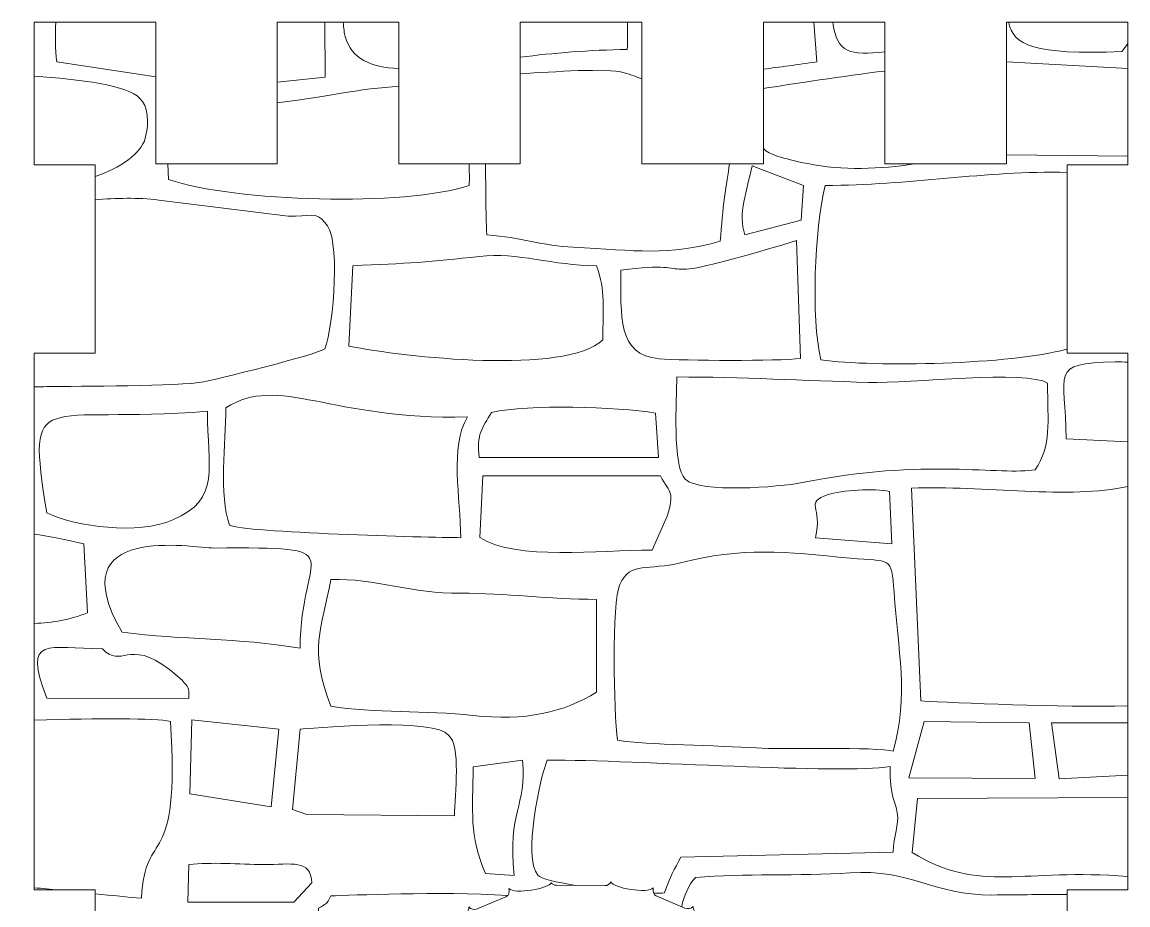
# Model space of a CAD drawing. Header units: millimetres. Extents: x 165 to 617, y -170 to 72.
# Drawn here: x 164.5 to 219.1, y -18.6 to 25 of the extents above; entities that cross this region are included whole.
import ezdxf

# ---------------------------------------------------------------- set-up
doc = ezdxf.new("R2010")
doc.units = ezdxf.units.MM
doc.header["$MEASUREMENT"] = 0
doc.layers.add('layer 1', color=7, linetype='Continuous')

msp = doc.modelspace()

# ---------------------------------------------------------------- linework, layer by layer
at = {"layer": 'layer 1', "color": 250, "lineweight": 9}
msp.add_open_spline([(165.1491, -70.0174), (165.1491, -70.0174), (219.1491, -70.0174), (219.1491, -70.0174), (219.1491, -70.0174), (219.1491, -70.0174), (219.1491, -63.9562), (219.1491, -63.9562), (219.1491, -63.9562), (219.1491, -63.9562), (216.1491, -63.9562), (216.1491, -63.9562), (216.1491, -63.9562), (216.1491, -63.9562), (216.1491, -54.6561), (216.1491, -54.6561), (216.1491, -54.6561), (216.1491, -54.6561), (219.1491, -54.6561), (219.1491, -54.6561), (219.1491, -54.6561), (219.1491, -54.6561), (219.1491, -27.1674), (219.1491, -27.1674), (219.1491, -27.1674), (219.1491, -27.1674), (216.1491, -27.1674), (216.1491, -27.1674), (216.1491, -27.1674), (216.1491, -27.1674), (216.1491, -17.8673), (216.1491, -17.8673), (216.1491, -17.8673), (216.1491, -17.8673), (219.1491, -17.8673), (219.1491, -17.8673), (219.1491, -17.8673), (219.1491, -17.8673), (219.1491, 8.6332), (219.1491, 8.6332), (219.1491, 8.6332), (219.1491, 8.6332), (216.1491, 8.6332), (216.1491, 8.6332), (216.1491, 8.6332), (216.1491, 8.6332), (216.1491, 17.9333), (216.1491, 17.9333), (216.1491, 17.9333), (216.1491, 17.9333), (219.1491, 17.9333), (219.1491, 17.9333), (219.1491, 17.9333), (219.1491, 17.9333), (219.1491, 24.9826), (219.1491, 24.9826), (219.1491, 24.9826), (219.1491, 24.9826), (213.149, 24.9826), (213.149, 24.9826), (213.149, 24.9826), (213.149, 24.9826), (213.149, 17.9826), (213.149, 17.9826), (213.149, 17.9826), (213.149, 17.9826), (207.149, 17.9826), (207.149, 17.9826), (207.149, 17.9826), (207.149, 17.9826), (207.149, 24.9826), (207.149, 24.9826), (207.149, 24.9826), (207.149, 24.9826), (201.149, 24.9826), (201.149, 24.9826), (201.149, 24.9826), (201.149, 24.9826), (201.149, 17.9826), (201.149, 17.9826), (201.149, 17.9826), (201.149, 17.9826), (195.149, 17.9826), (195.149, 17.9826), (195.149, 17.9826), (195.149, 17.9826), (195.149, 24.9826), (195.149, 24.9826), (195.149, 24.9826), (195.149, 24.9826), (189.149, 24.9826), (189.149, 24.9826), (189.149, 24.9826), (189.149, 24.9826), (189.149, 17.9826), (189.149, 17.9826), (189.149, 17.9826), (189.149, 17.9826), (183.149, 17.9826), (183.149, 17.9826), (183.149, 17.9826), (183.149, 17.9826), (183.149, 24.9826), (183.149, 24.9826), (183.149, 24.9826), (183.149, 24.9826), (177.149, 24.9826), (177.149, 24.9826), (177.149, 24.9826), (177.149, 24.9826), (177.149, 17.9826), (177.149, 17.9826), (177.149, 17.9826), (177.149, 17.9826), (171.149, 17.9826), (171.149, 17.9826), (171.149, 17.9826), (171.149, 17.9826), (171.149, 24.9826), (171.149, 24.9826), (171.149, 24.9826), (171.149, 24.9826), (165.1491, 24.9826), (165.1491, 24.9826), (165.1491, 24.9826), (165.1491, 24.9826), (165.1491, 17.9333), (165.1491, 17.9333), (165.1491, 17.9333), (165.1491, 17.9333), (168.1491, 17.9333), (168.1491, 17.9333), (168.1491, 17.9333), (168.1491, 17.9333), (168.1491, 8.6332), (168.1491, 8.6332), (168.1491, 8.6332), (168.1491, 8.6332), (165.1491, 8.6332), (165.1491, 8.6332), (165.1491, 8.6332), (165.1491, 8.6332), (165.1491, -17.8673), (165.1491, -17.8673), (165.1491, -17.8673), (165.1491, -17.8673), (168.1491, -17.8673), (168.1491, -17.8673), (168.1491, -17.8673), (168.1491, -17.8673), (168.1491, -27.1674), (168.1491, -27.1674), (168.1491, -27.1674), (168.1491, -27.1674), (165.1491, -27.1674), (165.1491, -27.1674), (165.1491, -27.1674), (165.1491, -27.1674), (165.1491, -54.6561), (165.1491, -54.6561), (165.1491, -54.6561), (165.1491, -54.6561), (168.1491, -54.6561), (168.1491, -54.6561), (168.1491, -54.6561), (168.1491, -54.6561), (168.1491, -63.9562), (168.1491, -63.9562), (168.1491, -63.9562), (168.1491, -63.9562), (165.1491, -63.9562), (165.1491, -63.9562), (165.1491, -63.9562), (165.1491, -63.9562), (165.1491, -70.0174), (165.1491, -70.0174)], degree=3, knots=[0, 0, 0, 0, 0.0222222, 0.0222222, 0.0222222, 0.0222222, 0.0444444, 0.0444444, 0.0444444, 0.0444444, 0.0666667, 0.0666667, 0.0666667, 0.0666667, 0.0888889, 0.0888889, 0.0888889, 0.0888889, 0.1111111, 0.1111111, 0.1111111, 0.1111111, 0.1333333, 0.1333333, 0.1333333, 0.1333333, 0.1555556, 0.1555556, 0.1555556, 0.1555556, 0.1777778, 0.1777778, 0.1777778, 0.1777778, 0.2, 0.2, 0.2, 0.2, 0.2222222, 0.2222222, 0.2222222, 0.2222222, 0.2444444, 0.2444444, 0.2444444, 0.2444444, 0.2666667, 0.2666667, 0.2666667, 0.2666667, 0.2888889, 0.2888889, 0.2888889, 0.2888889, 0.3111111, 0.3111111, 0.3111111, 0.3111111, 0.3333333, 0.3333333, 0.3333333, 0.3333333, 0.3555556, 0.3555556, 0.3555556, 0.3555556, 0.3777778, 0.3777778, 0.3777778, 0.3777778, 0.4, 0.4, 0.4, 0.4, 0.4222222, 0.4222222, 0.4222222, 0.4222222, 0.4444444, 0.4444444, 0.4444444, 0.4444444, 0.4666667, 0.4666667, 0.4666667, 0.4666667, 0.4888889, 0.4888889, 0.4888889, 0.4888889, 0.5111111, 0.5111111, 0.5111111, 0.5111111, 0.5333333, 0.5333333, 0.5333333, 0.5333333, 0.5555556, 0.5555556, 0.5555556, 0.5555556, 0.5777778, 0.5777778, 0.5777778, 0.5777778, 0.6, 0.6, 0.6, 0.6, 0.6222222, 0.6222222, 0.6222222, 0.6222222, 0.6444444, 0.6444444, 0.6444444, 0.6444444, 0.6666667, 0.6666667, 0.6666667, 0.6666667, 0.6888889, 0.6888889, 0.6888889, 0.6888889, 0.7111111, 0.7111111, 0.7111111, 0.7111111, 0.7333333, 0.7333333, 0.7333333, 0.7333333, 0.7555556, 0.7555556, 0.7555556, 0.7555556, 0.7777778, 0.7777778, 0.7777778, 0.7777778, 0.8, 0.8, 0.8, 0.8, 0.8222222, 0.8222222, 0.8222222, 0.8222222, 0.8444444, 0.8444444, 0.8444444, 0.8444444, 0.8666667, 0.8666667, 0.8666667, 0.8666667, 0.8888889, 0.8888889, 0.8888889, 0.8888889, 0.9111111, 0.9111111, 0.9111111, 0.9111111, 0.9333333, 0.9333333, 0.9333333, 0.9333333, 0.9555556, 0.9555556, 0.9555556, 0.9555556, 1, 1, 1, 1], dxfattribs=at)
at = {"layer": 'layer 1', "color": 177, "lineweight": 9}
for points, knots in [([(166.2625, 23.0166), (166.2625, 23.0166), (171.149, 22.2822), (171.149, 22.2822), (171.149, 22.2822), (171.149, 22.2822), (171.149, 24.9826), (171.149, 24.9826), (171.149, 24.9826), (171.149, 24.9826), (166.2172, 24.9826), (166.2172, 24.9826), (166.2172, 24.9826), (166.1757, 24.3185), (166.174, 23.6438), (166.2625, 23.0166)], [0, 0, 0, 0, 0.2, 0.2, 0.2, 0.2, 0.4, 0.4, 0.4, 0.4, 0.6, 0.6, 0.6, 0.6, 1, 1, 1, 1]), ([(177.149, 22.0254), (177.149, 22.0254), (179.5126, 22.2629), (179.5126, 22.2629), (179.5126, 22.2629), (179.5126, 22.2629), (179.501, 24.9826), (179.501, 24.9826), (179.501, 24.9826), (179.501, 24.9826), (177.149, 24.9826), (177.149, 24.9826), (177.149, 24.9826), (177.149, 24.9826), (177.149, 22.0254), (177.149, 22.0254)], [0, 0, 0, 0, 0.2, 0.2, 0.2, 0.2, 0.4, 0.4, 0.4, 0.4, 0.6, 0.6, 0.6, 0.6, 1, 1, 1, 1]), ([(180.4082, 24.9826), (180.4242, 24.6872), (180.4543, 24.4411), (180.503, 24.2706), (180.503, 24.2706), (180.8203, 23.1589), (181.7521, 22.7527), (183.149, 22.6917), (183.149, 22.6917), (183.149, 22.6917), (183.149, 24.9826), (183.149, 24.9826), (183.149, 24.9826), (183.149, 24.9826), (180.4082, 24.9826), (180.4082, 24.9826)], [0, 0, 0, 0, 0.2, 0.2, 0.2, 0.2, 0.4, 0.4, 0.4, 0.4, 0.6, 0.6, 0.6, 0.6, 1, 1, 1, 1]), ([(194.4313, 23.6268), (194.4507, 24.1227), (194.4547, 24.5691), (194.4424, 24.9826), (194.4424, 24.9826), (194.4424, 24.9826), (189.149, 24.9826), (189.149, 24.9826), (189.149, 24.9826), (189.149, 24.9826), (189.149, 23.2547), (189.149, 23.2547), (189.149, 23.2547), (190.7688, 23.4479), (192.5483, 23.6178), (194.4313, 23.6268)], [0, 0, 0, 0, 0.2, 0.2, 0.2, 0.2, 0.4, 0.4, 0.4, 0.4, 0.6, 0.6, 0.6, 0.6, 1, 1, 1, 1]), ([(201.149, 22.6629), (201.9545, 22.7552), (202.8076, 22.8848), (203.7958, 23.0166), (203.7958, 23.0166), (203.7958, 23.0166), (203.6475, 24.9826), (203.6475, 24.9826), (203.6475, 24.9826), (203.6475, 24.9826), (201.149, 24.9826), (201.149, 24.9826), (201.149, 24.9826), (201.149, 24.9826), (201.149, 22.6629), (201.149, 22.6629)], [0, 0, 0, 0, 0.2, 0.2, 0.2, 0.2, 0.4, 0.4, 0.4, 0.4, 0.6, 0.6, 0.6, 0.6, 1, 1, 1, 1]), ([(204.574, 24.9826), (204.7729, 23.44), (205.4485, 23.3337), (207.149, 23.5164), (207.149, 23.5164), (207.149, 23.5164), (207.149, 24.9826), (207.149, 24.9826), (207.149, 24.9826), (207.149, 24.9826), (204.574, 24.9826), (204.574, 24.9826)], [0, 0, 0, 0, 0.25, 0.25, 0.25, 0.25, 0.5, 0.5, 0.5, 0.5, 1, 1, 1, 1]), ([(218.8433, 23.5353), (218.956, 23.6692), (219.0576, 23.8001), (219.1491, 23.9294), (219.1491, 23.9294), (219.1491, 23.9294), (219.1491, 24.9826), (219.1491, 24.9826), (219.1491, 24.9826), (219.1491, 24.9826), (213.2635, 24.9826), (213.2635, 24.9826), (213.2635, 24.9826), (213.4521, 23.8646), (214.5156, 23.3345), (218.8433, 23.5353)], [0, 0, 0, 0, 0.2, 0.2, 0.2, 0.2, 0.4, 0.4, 0.4, 0.4, 0.6, 0.6, 0.6, 0.6, 1, 1, 1, 1]), ([(213.149, 18.4312), (213.149, 18.4312), (219.1491, 18.3714), (219.1491, 18.3714), (219.1491, 18.3714), (219.1491, 18.3714), (219.1491, 22.6909), (219.1491, 22.6909), (219.1491, 22.6909), (219.1491, 22.6909), (213.149, 23.0198), (213.149, 23.0198), (213.149, 23.0198), (213.149, 23.0198), (213.149, 18.4312), (213.149, 18.4312)], [0, 0, 0, 0, 0.2, 0.2, 0.2, 0.2, 0.4, 0.4, 0.4, 0.4, 0.6, 0.6, 0.6, 0.6, 1, 1, 1, 1]), ([(187.4996, 14.4759), (189.1563, 14.3618), (190.2861, 13.9345), (191.7599, 13.8641), (191.7599, 13.8641), (194.8651, 13.7161), (196.4661, 13.4186), (199.0245, 14.1708), (199.0245, 14.1708), (199.1302, 15.7844), (199.3133, 17.0241), (199.4855, 17.9826), (199.4855, 17.9826), (199.4855, 17.9826), (195.149, 17.9826), (195.149, 17.9826), (195.149, 17.9826), (195.149, 17.9826), (195.149, 22.1748), (195.149, 22.1748), (195.149, 22.1748), (194.891, 22.2793), (194.6291, 22.3865), (194.2735, 22.4866), (194.2735, 22.4866), (193.385, 22.7368), (190.8395, 22.5173), (189.149, 22.4357), (189.149, 22.4357), (189.149, 22.4357), (189.149, 17.9826), (189.149, 17.9826), (189.149, 17.9826), (189.149, 17.9826), (187.4279, 17.9826), (187.4279, 17.9826), (187.4279, 17.9826), (187.45, 16.7701), (187.4265, 15.7058), (187.4996, 14.4759)], [0, 0, 0, 0, 0.0909091, 0.0909091, 0.0909091, 0.0909091, 0.1818182, 0.1818182, 0.1818182, 0.1818182, 0.2727273, 0.2727273, 0.2727273, 0.2727273, 0.3636364, 0.3636364, 0.3636364, 0.3636364, 0.4545455, 0.4545455, 0.4545455, 0.4545455, 0.5454545, 0.5454545, 0.5454545, 0.5454545, 0.6363636, 0.6363636, 0.6363636, 0.6363636, 0.7272727, 0.7272727, 0.7272727, 0.7272727, 0.8181818, 0.8181818, 0.8181818, 0.8181818, 1, 1, 1, 1]), ([(201.149, 18.7411), (201.4413, 18.441), (202.0418, 18.2613), (203.3488, 17.994), (203.3488, 17.994), (205.0151, 17.6535), (206.9859, 17.7181), (208.598, 17.9826), (208.598, 17.9826), (208.598, 17.9826), (207.149, 17.9826), (207.149, 17.9826), (207.149, 17.9826), (207.149, 17.9826), (207.149, 22.5677), (207.149, 22.5677), (207.149, 22.5677), (205.1922, 22.3279), (202.4934, 21.915), (201.149, 21.7048), (201.149, 21.7048), (201.149, 21.7048), (201.149, 18.7411), (201.149, 18.7411)], [0, 0, 0, 0, 0.1428571, 0.1428571, 0.1428571, 0.1428571, 0.2857143, 0.2857143, 0.2857143, 0.2857143, 0.4285714, 0.4285714, 0.4285714, 0.4285714, 0.5714286, 0.5714286, 0.5714286, 0.5714286, 0.7142857, 0.7142857, 0.7142857, 0.7142857, 1, 1, 1, 1]), ([(170.3455, 21.2248), (169.8277, 21.8488), (167.3706, 22.1673), (165.1491, 22.3136), (165.1491, 22.3136), (165.1491, 22.3136), (165.1491, 17.9333), (165.1491, 17.9333), (165.1491, 17.9333), (165.1491, 17.9333), (168.1491, 17.9333), (168.1491, 17.9333), (168.1491, 17.9333), (168.1491, 17.9333), (168.1491, 17.3544), (168.1491, 17.3544), (168.1491, 17.3544), (169.3835, 17.7842), (170.426, 18.478), (170.6322, 19.2563), (170.6322, 19.2563), (170.8304, 20.0057), (170.7803, 20.8705), (170.3455, 21.2248)], [0, 0, 0, 0, 0.1428571, 0.1428571, 0.1428571, 0.1428571, 0.2857143, 0.2857143, 0.2857143, 0.2857143, 0.4285714, 0.4285714, 0.4285714, 0.4285714, 0.5714286, 0.5714286, 0.5714286, 0.5714286, 0.7142857, 0.7142857, 0.7142857, 0.7142857, 1, 1, 1, 1]), ([(171.7508, 17.9826), (171.7508, 17.9826), (171.7833, 17.2146), (171.7833, 17.2146), (171.7833, 17.2146), (175.0204, 16.0947), (183.4554, 15.8648), (186.6276, 16.916), (186.6276, 16.916), (186.6367, 17.2775), (186.6339, 17.6348), (186.6156, 17.9826), (186.6156, 17.9826), (186.6156, 17.9826), (183.149, 17.9826), (183.149, 17.9826), (183.149, 17.9826), (183.149, 17.9826), (183.149, 21.8018), (183.149, 21.8018), (183.149, 21.8018), (181.3963, 21.7446), (179.1097, 21.2067), (177.149, 20.9996), (177.149, 20.9996), (177.149, 20.9996), (177.149, 17.9826), (177.149, 17.9826), (177.149, 17.9826), (177.149, 17.9826), (171.7508, 17.9826), (171.7508, 17.9826)], [0, 0, 0, 0, 0.1111111, 0.1111111, 0.1111111, 0.1111111, 0.2222222, 0.2222222, 0.2222222, 0.2222222, 0.3333333, 0.3333333, 0.3333333, 0.3333333, 0.4444444, 0.4444444, 0.4444444, 0.4444444, 0.5555556, 0.5555556, 0.5555556, 0.5555556, 0.6666667, 0.6666667, 0.6666667, 0.6666667, 0.7777778, 0.7777778, 0.7777778, 0.7777778, 1, 1, 1, 1]), ([(200.2353, 14.4741), (200.2353, 14.4741), (203.0101, 15.2113), (203.0101, 15.2113), (203.0101, 15.2113), (203.0101, 15.2113), (203.1305, 16.9135), (203.1305, 16.9135), (203.1305, 16.9135), (203.1305, 16.9135), (200.5894, 17.8935), (200.5894, 17.8935), (200.5894, 17.8935), (200.3502, 16.6737), (199.8789, 15.511), (200.2353, 14.4741)], [0, 0, 0, 0, 0.2, 0.2, 0.2, 0.2, 0.4, 0.4, 0.4, 0.4, 0.6, 0.6, 0.6, 0.6, 1, 1, 1, 1]), ([(204.2004, 16.9175), (203.6806, 14.673), (203.4925, 10.4337), (203.9883, 8.3071), (203.9883, 8.3071), (206.6925, 7.9313), (213.3495, 8.0784), (216.1127, 8.8291), (216.1127, 8.8291), (216.1127, 8.8291), (216.1491, 8.8388), (216.1491, 8.8388), (216.1491, 8.8388), (216.1491, 8.8388), (216.1491, 17.5659), (216.1491, 17.5659), (216.1491, 17.5659), (212.1108, 17.6533), (208.339, 16.9175), (204.2004, 16.9175)], [0, 0, 0, 0, 0.1666667, 0.1666667, 0.1666667, 0.1666667, 0.3333333, 0.3333333, 0.3333333, 0.3333333, 0.5, 0.5, 0.5, 0.5, 0.6666667, 0.6666667, 0.6666667, 0.6666667, 1, 1, 1, 1]), ([(165.1491, 6.9729), (165.3587, 6.9761), (165.5654, 6.9799), (165.7686, 6.9841), (165.7686, 6.9841), (167.3693, 7.0173), (172.2988, 6.9852), (173.5241, 7.2256), (173.5241, 7.2256), (173.9319, 7.3051), (179.0731, 8.5354), (179.4964, 8.8554), (179.4964, 8.8554), (179.9305, 9.9887), (180.3073, 14.4832), (179.4964, 15.0873), (179.4964, 15.0873), (179.0716, 15.6576), (178.7351, 15.3677), (177.6932, 15.4072), (177.6932, 15.4072), (177.6932, 15.4072), (171.3074, 16.1998), (171.3074, 16.1998), (171.3074, 16.1998), (170.2365, 16.3302), (169.1765, 16.2867), (168.1491, 16.2117), (168.1491, 16.2117), (168.1491, 16.2117), (168.1491, 8.6332), (168.1491, 8.6332), (168.1491, 8.6332), (168.1491, 8.6332), (165.1491, 8.6332), (165.1491, 8.6332), (165.1491, 8.6332), (165.1491, 8.6332), (165.1491, 6.9729), (165.1491, 6.9729)], [0, 0, 0, 0, 0.0909091, 0.0909091, 0.0909091, 0.0909091, 0.1818182, 0.1818182, 0.1818182, 0.1818182, 0.2727273, 0.2727273, 0.2727273, 0.2727273, 0.3636364, 0.3636364, 0.3636364, 0.3636364, 0.4545455, 0.4545455, 0.4545455, 0.4545455, 0.5454545, 0.5454545, 0.5454545, 0.5454545, 0.6363636, 0.6363636, 0.6363636, 0.6363636, 0.7272727, 0.7272727, 0.7272727, 0.7272727, 0.8181818, 0.8181818, 0.8181818, 0.8181818, 1, 1, 1, 1]), ([(194.1074, 12.7362), (194.1265, 10.4959), (193.9255, 8.5489), (195.9993, 8.3629), (195.9993, 8.3629), (197.199, 8.2552), (201.8899, 8.2472), (202.9835, 8.3738), (202.9835, 8.3738), (202.9835, 8.3738), (202.7892, 14.1925), (202.7892, 14.1925), (202.7892, 14.1925), (194.698, 11.7732), (198.6126, 13.3327), (194.1074, 12.7362)], [0, 0, 0, 0, 0.2, 0.2, 0.2, 0.2, 0.4, 0.4, 0.4, 0.4, 0.6, 0.6, 0.6, 0.6, 1, 1, 1, 1]), ([(180.8801, 12.9572), (180.8801, 12.9572), (180.6846, 8.9844), (180.6846, 8.9844), (180.6846, 8.9844), (183.4394, 8.4402), (191.3698, 7.5505), (193.2227, 9.2903), (193.2227, 9.2903), (193.2227, 10.9097), (193.366, 11.6791), (192.9176, 12.9524), (192.9176, 12.9524), (190.7288, 12.9524), (189.0576, 13.642), (187.1269, 13.4167), (187.1269, 13.4167), (184.76, 13.1407), (183.4799, 13.0561), (180.8801, 12.9572)], [0, 0, 0, 0, 0.1666667, 0.1666667, 0.1666667, 0.1666667, 0.3333333, 0.3333333, 0.3333333, 0.3333333, 0.5, 0.5, 0.5, 0.5, 0.6666667, 0.6666667, 0.6666667, 0.6666667, 1, 1, 1, 1]), ([(216.0965, 4.4086), (216.0965, 4.4086), (219.1491, 4.2628), (219.1491, 4.2628), (219.1491, 4.2628), (219.1491, 4.2628), (219.1491, 8.1953), (219.1491, 8.1953), (219.1491, 8.1953), (218.9527, 8.2032), (218.7457, 8.2061), (218.5254, 8.2026), (218.5254, 8.2026), (215.1875, 8.1496), (216.0965, 7.6938), (216.0965, 4.4086)], [0, 0, 0, 0, 0.2, 0.2, 0.2, 0.2, 0.4, 0.4, 0.4, 0.4, 0.6, 0.6, 0.6, 0.6, 1, 1, 1, 1]), ([(214.5744, 2.8832), (215.3905, 4.0987), (215.1847, 5.1943), (215.1847, 7.1567), (215.1847, 7.1567), (214.1921, 7.8164), (208.3661, 7.1412), (206.3372, 7.196), (206.3372, 7.196), (203.1715, 7.2811), (200.0487, 7.4618), (196.8798, 7.4618), (196.8798, 7.4618), (196.8685, 6.3793), (196.6387, 3.0391), (197.2954, 2.4088), (197.2954, 2.4088), (198.0098, 1.7235), (201.9282, 2.0175), (203.0649, 2.2477), (203.0649, 2.2477), (209.099, 3.4686), (212.9223, 2.5874), (214.5744, 2.8832)], [0, 0, 0, 0, 0.1428571, 0.1428571, 0.1428571, 0.1428571, 0.2857143, 0.2857143, 0.2857143, 0.2857143, 0.4285714, 0.4285714, 0.4285714, 0.4285714, 0.5714286, 0.5714286, 0.5714286, 0.5714286, 0.7142857, 0.7142857, 0.7142857, 0.7142857, 1, 1, 1, 1]), ([(165.7672, 0.7481), (167.2407, 0.067), (170.2478, -0.3439), (171.9981, 0.4035), (171.9981, 0.4035), (174.3836, 1.4224), (173.701, 3.0256), (173.701, 5.7698), (173.701, 5.7698), (165.4097, 5.101), (164.7393, 7.1307), (165.7672, 0.7481)], [0, 0, 0, 0, 0.25, 0.25, 0.25, 0.25, 0.5, 0.5, 0.5, 0.5, 1, 1, 1, 1]), ([(174.6129, 5.935), (174.6129, 4.1855), (174.2466, 1.6421), (174.7934, 0.1397), (174.7934, 0.1397), (175.48, -0.2057), (184.5992, -0.472), (186.207, -0.472), (186.207, -0.472), (186.207, 1.4969), (185.6469, 4.0116), (186.5375, 5.4868), (186.5375, 5.4868), (179.8036, 5.3052), (177.1968, 7.6297), (174.6129, 5.935)], [0, 0, 0, 0, 0.2, 0.2, 0.2, 0.2, 0.4, 0.4, 0.4, 0.4, 0.6, 0.6, 0.6, 0.6, 1, 1, 1, 1]), ([(187.1188, 3.4936), (187.1188, 3.4936), (195.9679, 3.4891), (195.9679, 3.4891), (195.9679, 3.4891), (195.9679, 3.4891), (195.832, 5.6756), (195.832, 5.6756), (195.832, 5.6756), (193.8795, 6.0017), (189.5878, 6.1213), (187.7307, 5.7116), (187.7307, 5.7116), (187.2616, 4.9533), (186.976, 4.6107), (187.1188, 3.4936)], [0, 0, 0, 0, 0.2, 0.2, 0.2, 0.2, 0.4, 0.4, 0.4, 0.4, 0.6, 0.6, 0.6, 0.6, 1, 1, 1, 1]), ([(187.2909, 2.5813), (187.2909, 2.5813), (187.1428, -0.4695), (187.1428, -0.4695), (187.1428, -0.4695), (188.961, -1.6119), (193.0209, -1.082), (195.6627, -1.082), (195.6627, -1.082), (195.6627, -1.082), (196.4074, 0.5968), (196.4074, 0.5968), (196.4074, 0.5968), (196.7485, 1.7603), (196.5836, 1.6676), (196.0653, 2.5799), (196.0653, 2.5799), (196.0653, 2.5799), (187.2909, 2.5813), (187.2909, 2.5813)], [0, 0, 0, 0, 0.1666667, 0.1666667, 0.1666667, 0.1666667, 0.3333333, 0.3333333, 0.3333333, 0.3333333, 0.5, 0.5, 0.5, 0.5, 0.6666667, 0.6666667, 0.6666667, 0.6666667, 1, 1, 1, 1]), ([(203.7227, -0.472), (203.7227, -0.472), (207.5016, -0.7779), (207.5016, -0.7779), (207.5016, -0.7779), (207.5016, -0.7779), (207.3844, 1.8085), (207.3844, 1.8085), (207.3844, 1.8085), (206.6625, 1.9728), (204.9476, 1.8671), (204.3442, 1.659), (204.3442, 1.659), (203.1175, 1.2346), (204.1144, 1.0711), (203.7227, -0.472)], [0, 0, 0, 0, 0.2, 0.2, 0.2, 0.2, 0.4, 0.4, 0.4, 0.4, 0.6, 0.6, 0.6, 0.6, 1, 1, 1, 1]), ([(208.4711, 1.9713), (208.4711, 1.9713), (208.9308, -8.5349), (208.9308, -8.5349), (208.9308, -8.5349), (210.6735, -8.6276), (215.8212, -8.8528), (219.1491, -8.7746), (219.1491, -8.7746), (219.1491, -8.7746), (219.1491, 2.0553), (219.1491, 2.0553), (219.1491, 2.0553), (216.3053, 1.403), (211.9692, 2.1192), (208.4711, 1.9713)], [0, 0, 0, 0, 0.2, 0.2, 0.2, 0.2, 0.4, 0.4, 0.4, 0.4, 0.6, 0.6, 0.6, 0.6, 1, 1, 1, 1]), ([(169.4834, -5.1411), (172.5143, -5.5403), (175.1573, -5.3955), (178.2748, -5.9326), (178.2748, -5.9326), (178.2905, -0.9819), (181.0494, -0.962), (174.0113, -0.9821), (174.0113, -0.9821), (173.0148, -0.9851), (166.3068, 0.3105), (169.4834, -5.1411)], [0, 0, 0, 0, 0.25, 0.25, 0.25, 0.25, 0.5, 0.5, 0.5, 0.5, 1, 1, 1, 1]), ([(167.7778, -4.1868), (167.7778, -4.1868), (167.6017, -0.7738), (167.6017, -0.7738), (167.6017, -0.7738), (166.5491, -0.5354), (165.8238, -0.3902), (165.1491, -0.3018), (165.1491, -0.3018), (165.1491, -0.3018), (165.1491, -4.7042), (165.1491, -4.7042), (165.1491, -4.7042), (166.0455, -4.669), (166.9135, -4.5234), (167.7778, -4.1868)], [0, 0, 0, 0, 0.2, 0.2, 0.2, 0.2, 0.4, 0.4, 0.4, 0.4, 0.6, 0.6, 0.6, 0.6, 1, 1, 1, 1]), ([(193.9471, -10.4725), (195.3651, -10.7069), (198.9697, -10.7297), (200.8113, -10.8543), (200.8113, -10.8543), (201.9851, -10.9339), (206.7997, -10.7912), (207.5588, -11.0131), (207.5588, -11.0131), (208.3504, -8.2694), (207.7855, -5.9828), (207.6035, -3.1809), (207.6035, -3.1809), (207.4824, -1.3223), (207.4324, -1.6829), (205.4512, -1.4859), (205.4512, -1.4859), (202.2188, -1.1645), (200.107, -0.9244), (197.0613, -1.7113), (197.0613, -1.7113), (195.5029, -2.1138), (194.5747, -1.6227), (194.0563, -2.777), (194.0563, -2.777), (193.6687, -3.6399), (193.7526, -9.1297), (193.9471, -10.4725)], [0, 0, 0, 0, 0.125, 0.125, 0.125, 0.125, 0.25, 0.25, 0.25, 0.25, 0.375, 0.375, 0.375, 0.375, 0.5, 0.5, 0.5, 0.5, 0.625, 0.625, 0.625, 0.625, 0.75, 0.75, 0.75, 0.75, 1, 1, 1, 1]), ([(179.8, -8.7928), (181.869, -9.1305), (184.5088, -8.9978), (186.803, -9.2513), (186.803, -9.2513), (189.3908, -9.5378), (191.3082, -9.1016), (192.9176, -8.0961), (192.9176, -8.0961), (192.9176, -8.0961), (192.9176, -3.5193), (192.9176, -3.5193), (192.9176, -3.5193), (190.5437, -3.5193), (188.4476, -3.196), (186.1991, -3.2177), (186.1991, -3.2177), (183.8098, -3.2406), (181.9944, -2.4769), (179.7983, -2.5327), (179.7983, -2.5327), (179.3158, -5.0222), (178.7031, -5.9985), (179.8, -8.7928)], [0, 0, 0, 0, 0.1428571, 0.1428571, 0.1428571, 0.1428571, 0.2857143, 0.2857143, 0.2857143, 0.2857143, 0.4285714, 0.4285714, 0.4285714, 0.4285714, 0.5714286, 0.5714286, 0.5714286, 0.5714286, 0.7142857, 0.7142857, 0.7142857, 0.7142857, 1, 1, 1, 1]), ([(165.7672, -8.4026), (165.7672, -8.4026), (172.786, -8.4188), (172.786, -8.4188), (172.786, -8.4188), (172.7738, -7.7682), (172.782, -7.9058), (172.4441, -7.5142), (172.4441, -7.5142), (172.4441, -7.5142), (171.8186, -6.9776), (171.8186, -6.9776), (171.8186, -6.9776), (169.7647, -5.403), (169.4607, -6.9788), (168.5138, -5.9593), (168.5138, -5.9593), (165.8425, -5.9593), (164.5488, -5.2499), (165.7672, -8.4026)], [0, 0, 0, 0, 0.1666667, 0.1666667, 0.1666667, 0.1666667, 0.3333333, 0.3333333, 0.3333333, 0.3333333, 0.5, 0.5, 0.5, 0.5, 0.6666667, 0.6666667, 0.6666667, 0.6666667, 1, 1, 1, 1]), ([(165.1491, -17.7562), (165.5501, -17.7912), (165.9521, -17.8287), (166.3498, -17.8673), (166.3498, -17.8673), (166.3498, -17.8673), (168.1491, -17.8673), (168.1491, -17.8673), (168.1491, -17.8673), (168.1491, -17.8673), (168.1491, -18.0496), (168.1491, -18.0496), (168.1491, -18.0496), (169.0091, -18.1388), (169.7985, -18.2212), (170.4478, -18.278), (170.4478, -18.278), (170.5905, -14.6652), (172.3802, -17.124), (171.8709, -9.5457), (171.8709, -9.5457), (171.1263, -9.3738), (168.3802, -9.3926), (165.1491, -9.4781), (165.1491, -9.4781), (165.1491, -9.4781), (165.1491, -17.7562), (165.1491, -17.7562)], [0, 0, 0, 0, 0.125, 0.125, 0.125, 0.125, 0.25, 0.25, 0.25, 0.25, 0.375, 0.375, 0.375, 0.375, 0.5, 0.5, 0.5, 0.5, 0.625, 0.625, 0.625, 0.625, 0.75, 0.75, 0.75, 0.75, 1, 1, 1, 1]), ([(172.8257, -13.1217), (172.8257, -13.1217), (176.8516, -13.7674), (176.8516, -13.7674), (176.8516, -13.7674), (176.8516, -13.7674), (177.2229, -9.9301), (177.2229, -9.9301), (177.2229, -9.9301), (177.2229, -9.9301), (172.9283, -9.4643), (172.9283, -9.4643), (172.9283, -9.4643), (172.9283, -9.4643), (172.8257, -13.1217), (172.8257, -13.1217)], [0, 0, 0, 0, 0.2, 0.2, 0.2, 0.2, 0.4, 0.4, 0.4, 0.4, 0.6, 0.6, 0.6, 0.6, 1, 1, 1, 1]), ([(177.9037, -13.8882), (177.9037, -13.8882), (178.6, -14.1436), (178.6, -14.1436), (178.6, -14.1436), (178.6, -14.1436), (185.902, -14.198), (185.902, -14.198), (185.902, -14.198), (185.902, -13.1441), (186.2431, -10.713), (185.5968, -10.2275), (185.5968, -10.2275), (184.9572, -9.3757), (179.6267, -9.8145), (178.2732, -9.9249), (178.2732, -9.9249), (178.2732, -9.9249), (177.9037, -13.8882), (177.9037, -13.8882)], [0, 0, 0, 0, 0.1666667, 0.1666667, 0.1666667, 0.1666667, 0.3333333, 0.3333333, 0.3333333, 0.3333333, 0.5, 0.5, 0.5, 0.5, 0.6666667, 0.6666667, 0.6666667, 0.6666667, 1, 1, 1, 1]), ([(208.3384, -12.3364), (208.3384, -12.3364), (214.5744, -12.367), (214.5744, -12.367), (214.5744, -12.367), (214.5744, -12.367), (214.2735, -9.6091), (214.2735, -9.6091), (214.2735, -9.6091), (214.2735, -9.6091), (209.0828, -9.5563), (209.0828, -9.5563), (209.0828, -9.5563), (209.0828, -9.5563), (208.3384, -12.3364), (208.3384, -12.3364)], [0, 0, 0, 0, 0.2, 0.2, 0.2, 0.2, 0.4, 0.4, 0.4, 0.4, 0.6, 0.6, 0.6, 0.6, 1, 1, 1, 1]), ([(215.7636, -12.3731), (215.7636, -12.3731), (219.1491, -12.1926), (219.1491, -12.1926), (219.1491, -12.1926), (219.1491, -12.1926), (219.1491, -9.6206), (219.1491, -9.6206), (219.1491, -9.6206), (219.1491, -9.6206), (215.3757, -9.6211), (215.3757, -9.6211), (215.3757, -9.6211), (215.3757, -9.6211), (215.7636, -12.3731), (215.7636, -12.3731)], [0, 0, 0, 0, 0.2, 0.2, 0.2, 0.2, 0.4, 0.4, 0.4, 0.4, 0.6, 0.6, 0.6, 0.6, 1, 1, 1, 1]), ([(186.8189, -11.7903), (186.8141, -13.9876), (186.5984, -15.1512), (187.4255, -17.047), (187.4255, -17.047), (187.4255, -17.047), (188.8508, -17.1569), (188.8508, -17.1569), (188.8508, -17.1569), (188.5012, -13.95), (189.4764, -13.7952), (189.2571, -11.4498), (189.2571, -11.4498), (189.2571, -11.4498), (186.8189, -11.7903), (186.8189, -11.7903)], [0, 0, 0, 0, 0.2, 0.2, 0.2, 0.2, 0.4, 0.4, 0.4, 0.4, 0.6, 0.6, 0.6, 0.6, 1, 1, 1, 1]), ([(195.7292, -18.0235), (195.9719, -18.0307), (196.1598, -18.0286), (196.2713, -18.0154), (196.2713, -18.0154), (196.5469, -17.2106), (196.7479, -16.8315), (197.0829, -16.2432), (197.0829, -16.2432), (197.0829, -16.2432), (207.5578, -15.9982), (207.5578, -15.9982), (207.5578, -15.9982), (207.5761, -15.1908), (207.8542, -14.6623), (207.7638, -14.0559), (207.7638, -14.0559), (207.6777, -13.4811), (207.3888, -13.3125), (207.4042, -11.7712), (207.4042, -11.7712), (205.0374, -12.1688), (194.9048, -11.4498), (190.4746, -11.4498), (190.4746, -11.4498), (190.1117, -12.3487), (189.2802, -16.2532), (190.01, -17.1432), (190.01, -17.1432), (190.1484, -17.3118), (190.9202, -17.4877), (191.8817, -17.6378)], [0, 0, 0, 0, 0.1111111, 0.1111111, 0.1111111, 0.1111111, 0.2222222, 0.2222222, 0.2222222, 0.2222222, 0.3333333, 0.3333333, 0.3333333, 0.3333333, 0.4444444, 0.4444444, 0.4444444, 0.4444444, 0.5555556, 0.5555556, 0.5555556, 0.5555556, 0.6666667, 0.6666667, 0.6666667, 0.6666667, 0.7777778, 0.7777778, 0.7777778, 0.7777778, 1, 1, 1, 1]), ([(208.7592, -13.3535), (208.7592, -13.3535), (208.505, -16.0237), (208.505, -16.0237), (208.505, -16.0237), (211.8183, -18.0541), (213.9737, -16.7814), (219.1491, -17.2001), (219.1491, -17.2001), (219.1491, -17.2001), (219.1491, -13.2967), (219.1491, -13.2967), (219.1491, -13.2967), (219.1491, -13.2967), (208.7592, -13.3535), (208.7592, -13.3535)], [0, 0, 0, 0, 0.2, 0.2, 0.2, 0.2, 0.4, 0.4, 0.4, 0.4, 0.6, 0.6, 0.6, 0.6, 1, 1, 1, 1]), ([(172.7337, -18.4689), (172.7337, -18.4689), (177.9698, -18.4685), (177.9698, -18.4685), (177.9698, -18.4685), (177.9698, -18.4685), (178.8494, -17.515), (178.8494, -17.515), (178.8494, -17.515), (178.8129, -16.3253), (177.848, -16.6166), (176.4636, -16.6085), (176.4636, -16.6085), (175.2671, -16.6016), (173.892, -16.4788), (172.7828, -16.6132), (172.7828, -16.6132), (172.7828, -16.6132), (172.7337, -18.4689), (172.7337, -18.4689)], [0, 0, 0, 0, 0.1666667, 0.1666667, 0.1666667, 0.1666667, 0.3333333, 0.3333333, 0.3333333, 0.3333333, 0.5, 0.5, 0.5, 0.5, 0.6666667, 0.6666667, 0.6666667, 0.6666667, 1, 1, 1, 1]), ([(200.2325, -21.7335), (205.6839, -22.0011), (209.9805, -21.5875), (216.1491, -21.617), (216.1491, -21.617), (216.1491, -21.617), (216.1491, -18.0858), (216.1491, -18.0858), (216.1491, -18.0858), (215.0386, -18.0833), (213.8669, -18.1082), (212.4376, -18.1148), (212.4376, -18.1148), (209.5674, -18.1263), (208.4016, -16.8186), (205.4249, -17.0218), (205.4249, -17.0218), (202.8681, -17.1957), (200.2265, -17.0408), (197.7948, -17.2456), (197.7948, -17.2456), (197.4456, -17.6573), (197.2313, -18.1452), (197.1172, -18.6893)], [0, 0, 0, 0, 0.1428571, 0.1428571, 0.1428571, 0.1428571, 0.2857143, 0.2857143, 0.2857143, 0.2857143, 0.4285714, 0.4285714, 0.4285714, 0.4285714, 0.5714286, 0.5714286, 0.5714286, 0.5714286, 0.7142857, 0.7142857, 0.7142857, 0.7142857, 1, 1, 1, 1]), ([(201.1943, -23.9819), (201.0822, -23.9486), (200.9905, -23.8537), (200.9472, -23.7219), (200.9472, -23.7219), (200.9472, -23.7219), (200.4505, -22.2085), (200.4505, -22.2085), (200.4505, -22.2085), (200.4175, -22.1082), (200.4489, -22.0167), (200.5124, -21.9429), (200.5124, -21.9429), (200.4153, -21.9275), (200.3255, -21.8678), (200.2606, -21.7741), (200.2606, -21.7741), (200.2606, -21.7741), (199.3633, -20.4771), (199.3633, -20.4771), (199.3633, -20.4771), (199.2953, -20.3788), (199.3103, -20.2652), (199.3661, -20.1633), (199.3661, -20.1633), (198.9391, -20.2113), (197.5986, -19.0268), (197.6879, -18.677), (197.6879, -18.677), (197.5805, -18.7919), (197.4253, -18.819), (197.2776, -18.7568), (197.2776, -18.7568), (197.2776, -18.7568), (195.8608, -18.1607), (195.8608, -18.1607), (195.8608, -18.1607), (195.7199, -18.1014), (195.6837, -17.9389), (195.711, -17.767), (195.711, -17.767), (195.4622, -18.0602), (193.6912, -17.7596), (193.6352, -17.4716), (193.6352, -17.4716), (193.5648, -17.5795), (193.4556, -17.6504), (193.32, -17.6493), (193.32, -17.6493), (193.32, -17.6493), (190.9325, -17.6303), (190.9325, -17.6303), (190.9325, -17.6303), (190.8249, -17.6294), (190.7349, -17.5848), (190.6649, -17.5104), (190.6649, -17.5104), (190.6071, -17.797), (188.8361, -18.0978), (188.5856, -17.794), (188.5856, -17.794), (188.6177, -17.9616), (188.5848, -18.1363), (188.4375, -18.1982), (188.4375, -18.1982), (188.4375, -18.1982), (187.0207, -18.7943), (187.0207, -18.7943), (187.0207, -18.7943), (186.865, -18.8598), (186.7011, -18.8262), (186.6022, -18.7051), (186.6022, -18.7051), (186.6997, -19.0642), (185.359, -20.2488), (184.9255, -20.1894), (184.9255, -20.1894), (184.9852, -20.2853), (185.0082, -20.4088), (184.935, -20.5146), (184.935, -20.5146), (184.935, -20.5146), (184.0377, -21.8116), (184.0377, -21.8116), (184.0377, -21.8116), (183.9769, -21.8995), (183.8941, -21.9575), (183.795, -21.9787), (183.795, -21.9787), (183.8494, -22.0542), (183.8808, -22.1457), (183.8478, -22.246), (183.8478, -22.246), (183.8478, -22.246), (183.3511, -23.7594), (183.3511, -23.7594), (183.3511, -23.7594), (183.3083, -23.8898), (183.2181, -23.9841), (183.1086, -24.0179), (183.1086, -24.0179), (183.0904, -24.2429), (183.0783, -24.474), (183.0783, -24.7092), (183.0783, -24.7092), (183.0783, -33.9135), (183.1245, -43.1269), (183.1245, -52.3345), (183.1245, -52.3345), (183.1245, -52.3345), (201.2345, -52.3345), (201.2345, -52.3345), (201.2345, -52.3345), (201.2345, -52.3345), (201.2345, -24.7092), (201.2345, -24.7092), (201.2345, -24.7092), (201.2345, -24.7092), (201.1943, -23.9819), (201.1943, -23.9819)], [0, 0, 0, 0, 0.0322581, 0.0322581, 0.0322581, 0.0322581, 0.0645161, 0.0645161, 0.0645161, 0.0645161, 0.0967742, 0.0967742, 0.0967742, 0.0967742, 0.1290323, 0.1290323, 0.1290323, 0.1290323, 0.1612903, 0.1612903, 0.1612903, 0.1612903, 0.1935484, 0.1935484, 0.1935484, 0.1935484, 0.2258065, 0.2258065, 0.2258065, 0.2258065, 0.2580645, 0.2580645, 0.2580645, 0.2580645, 0.2903226, 0.2903226, 0.2903226, 0.2903226, 0.3225806, 0.3225806, 0.3225806, 0.3225806, 0.3548387, 0.3548387, 0.3548387, 0.3548387, 0.3870968, 0.3870968, 0.3870968, 0.3870968, 0.4193548, 0.4193548, 0.4193548, 0.4193548, 0.4516129, 0.4516129, 0.4516129, 0.4516129, 0.483871, 0.483871, 0.483871, 0.483871, 0.516129, 0.516129, 0.516129, 0.516129, 0.5483871, 0.5483871, 0.5483871, 0.5483871, 0.5806452, 0.5806452, 0.5806452, 0.5806452, 0.6129032, 0.6129032, 0.6129032, 0.6129032, 0.6451613, 0.6451613, 0.6451613, 0.6451613, 0.6774194, 0.6774194, 0.6774194, 0.6774194, 0.7096774, 0.7096774, 0.7096774, 0.7096774, 0.7419355, 0.7419355, 0.7419355, 0.7419355, 0.7741935, 0.7741935, 0.7741935, 0.7741935, 0.8064516, 0.8064516, 0.8064516, 0.8064516, 0.8387097, 0.8387097, 0.8387097, 0.8387097, 0.8709677, 0.8709677, 0.8709677, 0.8709677, 0.9032258, 0.9032258, 0.9032258, 0.9032258, 0.9354839, 0.9354839, 0.9354839, 0.9354839, 1, 1, 1, 1]), ([(188.5284, -18.1311), (185.1224, -17.9348), (180.7798, -18.1267), (179.8, -18.1606), (179.8, -18.1606), (179.5489, -18.634), (179.5803, -18.5151), (179.1882, -18.7724), (179.1882, -18.7724), (179.1882, -23.048), (178.6122, -24.2718), (182.8988, -24.5628), (182.8988, -24.5628), (182.9542, -24.5666), (183.0147, -24.5701), (183.0796, -24.5733)], [0, 0, 0, 0, 0.2, 0.2, 0.2, 0.2, 0.4, 0.4, 0.4, 0.4, 0.6, 0.6, 0.6, 0.6, 1, 1, 1, 1])]:
    msp.add_open_spline(points, degree=3, knots=knots, dxfattribs=at)

doc.saveas('drawing.dxf')
